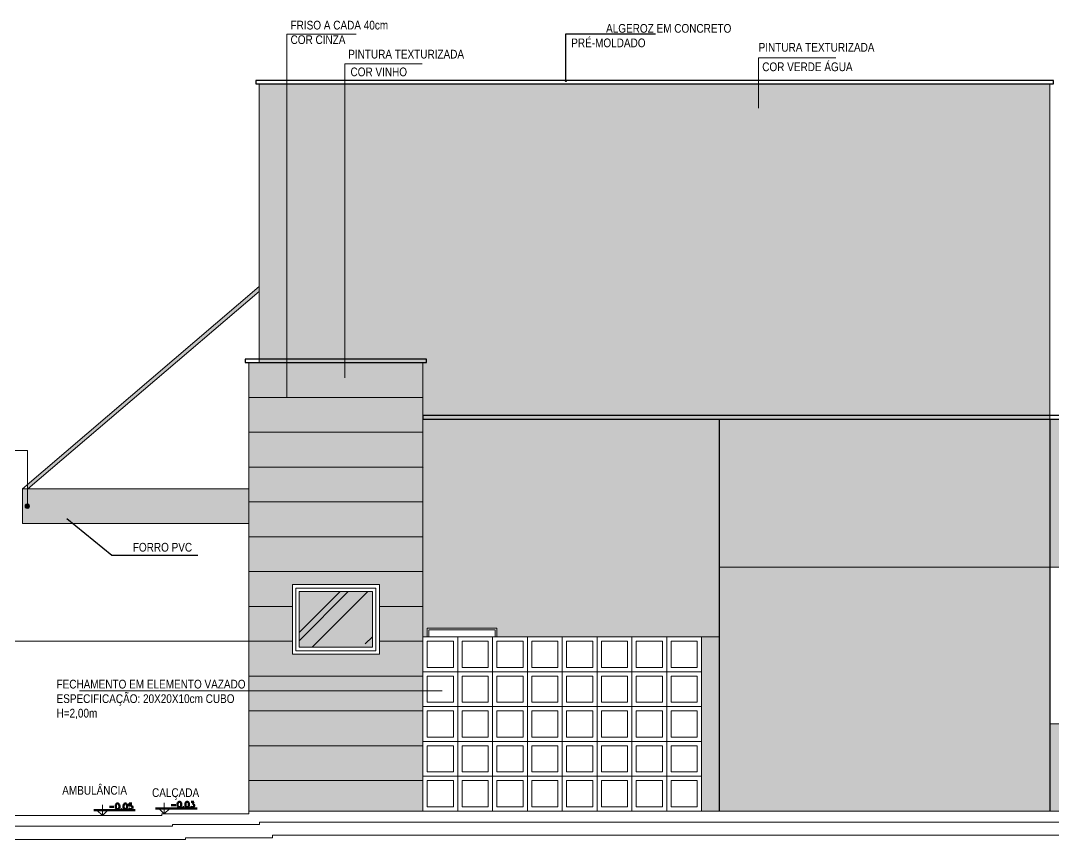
# Model space of a CAD drawing. Header units: inches. Extents: x 44775 to 44858.1, y 6760.4 to 6802.7.
# Drawn here: x 44784.01 to 44795.87, y 6782.17 to 6791.57 of the extents above; entities that cross this region are included whole.
import ezdxf

# ---------------------------------------------------------------- set-up
doc = ezdxf.new("R2010")
doc.units = ezdxf.units.IN
doc.header["$MEASUREMENT"] = 0
doc.layers.add('at_Entity', color=7, linetype='Continuous', lineweight=9)
doc.layers.add('PA', color=7, linetype='Continuous')
doc.layers.add('PENA3', color=3, linetype='Continuous')
doc.styles.add('ARIAL', font='ARIALN.TTF')

# ---------------------------------------------------------------- blocks, each defined once
blk = doc.blocks.new('HOK')
at = {"layer": 'at_Entity', "color": 0}
for p, q in [((44775.4, 6752.962), (44775.4, 6753.087)), ((44779.89, 6753.043), (44779.954, 6752.983)), ((44779.954, 6753.043), (44779.89, 6753.043)), ((44779.954, 6753.043), (44779.89, 6753.043)), ((44779.89, 6753.043), (44779.954, 6752.983)), ((44779.954, 6752.983), (44779.954, 6753.106)), ((44779.954, 6752.983), (44779.954, 6753.043)), ((44779.954, 6752.983), (44780.015, 6753.043)), ((44780.601, 6753.064), (44780.662, 6753.003)), ((44780.662, 6753.064), (44780.601, 6753.064)), ((44780.662, 6753.064), (44780.601, 6753.064)), ((44780.601, 6753.064), (44780.662, 6753.003)), ((44780.662, 6753.003), (44780.662, 6753.127)), ((44780.662, 6753.003), (44780.662, 6753.064)), ((44780.662, 6753.003), (44780.726, 6753.064)), ((44775.336, 6753.024), (44775.4, 6752.962)), ((44775.4, 6753.024), (44775.336, 6753.024)), ((44775.4, 6753.024), (44775.336, 6753.024)), ((44775.336, 6753.024), (44775.4, 6752.962)), ((44775.4, 6752.962), (44775.4, 6753.024)), ((44775.4, 6752.962), (44775.461, 6753.024))]:
    blk.add_line(p, q, dxfattribs=at)
at = {"layer": 'at_Entity', "color": 0, "lineweight": 211}
for p, q in [((44775.476, 6753.062), (44775.531, 6753.062)), ((44775.554, 6753.087), (44775.552, 6753.072)), ((44775.552, 6753.072), (44775.552, 6753.062)), ((44775.552, 6753.062), (44775.554, 6753.047)), ((44775.561, 6753.096), (44775.554, 6753.087)), ((44775.554, 6753.047), (44775.561, 6753.038)), ((44775.569, 6753.098), (44775.561, 6753.096)), ((44775.561, 6753.038), (44775.569, 6753.036)), ((44775.575, 6753.098), (44775.569, 6753.098)), ((44775.584, 6753.096), (44775.575, 6753.098)), ((44775.575, 6753.036), (44775.584, 6753.038)), ((44775.59, 6753.087), (44775.584, 6753.096)), ((44775.584, 6753.038), (44775.59, 6753.047)), ((44775.592, 6753.072), (44775.59, 6753.087)), ((44775.59, 6753.047), (44775.592, 6753.062)), ((44775.592, 6753.062), (44775.592, 6753.072)), ((44775.618, 6753.043), (44775.614, 6753.038)), ((44775.614, 6753.038), (44775.618, 6753.036)), ((44775.62, 6753.038), (44775.618, 6753.043)), ((44775.618, 6753.036), (44775.62, 6753.038)), ((44775.643, 6753.087), (44775.641, 6753.072)), ((44775.641, 6753.072), (44775.641, 6753.062)), ((44775.641, 6753.062), (44775.643, 6753.047)), ((44775.649, 6753.096), (44775.643, 6753.087)), ((44775.643, 6753.047), (44775.649, 6753.038)), ((44775.658, 6753.098), (44775.649, 6753.096)), ((44775.649, 6753.038), (44775.658, 6753.036)), ((44775.664, 6753.098), (44775.658, 6753.098)), ((44775.673, 6753.096), (44775.664, 6753.098)), ((44775.664, 6753.036), (44775.673, 6753.038)), ((44775.679, 6753.087), (44775.673, 6753.096)), ((44775.673, 6753.038), (44775.679, 6753.047)), ((44775.683, 6753.072), (44775.679, 6753.087)), ((44775.679, 6753.047), (44775.683, 6753.062)), ((44775.683, 6753.062), (44775.683, 6753.072)), ((44775.702, 6753.043), (44775.7, 6753.047)), ((44775.707, 6753.098), (44775.702, 6753.072)), ((44775.702, 6753.072), (44775.707, 6753.074)), ((44775.707, 6753.038), (44775.702, 6753.043)), ((44775.736, 6753.098), (44775.707, 6753.098)), ((44775.707, 6753.074), (44775.715, 6753.077)), ((44775.715, 6753.036), (44775.707, 6753.038)), ((44775.715, 6753.077), (44775.724, 6753.077)), ((44775.724, 6753.077), (44775.732, 6753.074)), ((44775.732, 6753.038), (44775.724, 6753.036)), ((44775.732, 6753.074), (44775.738, 6753.068)), ((44775.738, 6753.045), (44775.732, 6753.038)), ((44775.738, 6753.068), (44775.743, 6753.06)), ((44775.743, 6753.053), (44775.738, 6753.045)), ((44775.743, 6753.06), (44775.743, 6753.053)), ((44779.852, 6753.043), (44780.328, 6753.043)), ((44780.032, 6753.083), (44780.085, 6753.083)), ((44780.108, 6753.106), (44780.106, 6753.091)), ((44780.106, 6753.091), (44780.106, 6753.083)), ((44780.106, 6753.083), (44780.108, 6753.068)), ((44780.114, 6753.115), (44780.108, 6753.106)), ((44780.108, 6753.068), (44780.114, 6753.06)), ((44780.123, 6753.119), (44780.114, 6753.115)), ((44780.114, 6753.06), (44780.123, 6753.055)), ((44780.129, 6753.119), (44780.123, 6753.119)), ((44780.123, 6753.055), (44780.129, 6753.055)), ((44780.138, 6753.115), (44780.129, 6753.119)), ((44780.129, 6753.055), (44780.138, 6753.06)), ((44780.144, 6753.106), (44780.138, 6753.115)), ((44780.138, 6753.06), (44780.144, 6753.068)), ((44780.148, 6753.091), (44780.144, 6753.106)), ((44780.144, 6753.068), (44780.148, 6753.083)), ((44780.148, 6753.083), (44780.148, 6753.091)), ((44780.172, 6753.062), (44780.167, 6753.06)), ((44780.167, 6753.06), (44780.172, 6753.055)), ((44780.174, 6753.06), (44780.172, 6753.062)), ((44780.172, 6753.055), (44780.174, 6753.06)), ((44780.197, 6753.106), (44780.195, 6753.091)), ((44780.195, 6753.091), (44780.195, 6753.083)), ((44780.195, 6753.083), (44780.197, 6753.068)), ((44780.203, 6753.115), (44780.197, 6753.106)), ((44780.197, 6753.068), (44780.203, 6753.06)), ((44780.212, 6753.119), (44780.203, 6753.115)), ((44780.203, 6753.06), (44780.212, 6753.055)), ((44780.218, 6753.119), (44780.212, 6753.119)), ((44780.212, 6753.055), (44780.218, 6753.055)), ((44780.229, 6753.115), (44780.218, 6753.119)), ((44780.218, 6753.055), (44780.229, 6753.06)), ((44780.233, 6753.106), (44780.229, 6753.115)), ((44780.229, 6753.06), (44780.233, 6753.068)), ((44780.237, 6753.091), (44780.233, 6753.106)), ((44780.233, 6753.068), (44780.237, 6753.083)), ((44780.237, 6753.083), (44780.237, 6753.091)), ((44780.258, 6753.062), (44780.254, 6753.068)), ((44780.26, 6753.119), (44780.258, 6753.091)), ((44780.258, 6753.091), (44780.26, 6753.094)), ((44780.26, 6753.06), (44780.258, 6753.062)), ((44780.29, 6753.119), (44780.26, 6753.119)), ((44780.26, 6753.094), (44780.269, 6753.098)), ((44780.269, 6753.055), (44780.26, 6753.06)), ((44780.269, 6753.098), (44780.277, 6753.098)), ((44780.277, 6753.055), (44780.269, 6753.055)), ((44780.277, 6753.098), (44780.288, 6753.094)), ((44780.288, 6753.06), (44780.277, 6753.055)), ((44780.288, 6753.094), (44780.292, 6753.089)), ((44780.292, 6753.064), (44780.288, 6753.06)), ((44780.292, 6753.089), (44780.296, 6753.079)), ((44780.296, 6753.074), (44780.292, 6753.064)), ((44780.296, 6753.079), (44780.296, 6753.074)), ((44780.561, 6753.064), (44781.039, 6753.064)), ((44780.741, 6753.102), (44780.796, 6753.102)), ((44780.819, 6753.127), (44780.815, 6753.113)), ((44780.815, 6753.113), (44780.815, 6753.102)), ((44780.815, 6753.102), (44780.819, 6753.087)), ((44780.825, 6753.136), (44780.819, 6753.127)), ((44780.819, 6753.087), (44780.825, 6753.079)), ((44780.834, 6753.138), (44780.825, 6753.136)), ((44780.825, 6753.079), (44780.834, 6753.077)), ((44780.84, 6753.138), (44780.834, 6753.138)), ((44780.834, 6753.077), (44780.84, 6753.077)), ((44780.849, 6753.136), (44780.84, 6753.138)), ((44780.84, 6753.077), (44780.849, 6753.079)), ((44780.855, 6753.127), (44780.849, 6753.136)), ((44780.849, 6753.079), (44780.855, 6753.087)), ((44780.857, 6753.113), (44780.855, 6753.127)), ((44780.855, 6753.087), (44780.857, 6753.102)), ((44780.857, 6753.102), (44780.857, 6753.113)), ((44780.88, 6753.081), (44780.878, 6753.079)), ((44780.878, 6753.079), (44780.88, 6753.077)), ((44780.885, 6753.079), (44780.88, 6753.081)), ((44780.88, 6753.077), (44780.885, 6753.079)), ((44780.908, 6753.127), (44780.906, 6753.113)), ((44780.906, 6753.113), (44780.906, 6753.102)), ((44780.906, 6753.102), (44780.908, 6753.087)), ((44780.914, 6753.136), (44780.908, 6753.127)), ((44780.908, 6753.087), (44780.914, 6753.079)), ((44780.923, 6753.138), (44780.914, 6753.136)), ((44780.914, 6753.079), (44780.923, 6753.077)), ((44780.929, 6753.138), (44780.923, 6753.138)), ((44780.923, 6753.077), (44780.929, 6753.077)), ((44780.938, 6753.136), (44780.929, 6753.138)), ((44780.929, 6753.077), (44780.938, 6753.079)), ((44780.944, 6753.127), (44780.938, 6753.136)), ((44780.938, 6753.079), (44780.944, 6753.087)), ((44780.946, 6753.113), (44780.944, 6753.127)), ((44780.944, 6753.087), (44780.946, 6753.102)), ((44780.946, 6753.102), (44780.946, 6753.113)), ((44780.967, 6753.081), (44780.965, 6753.087)), ((44780.971, 6753.079), (44780.967, 6753.081)), ((44780.971, 6753.138), (44781.003, 6753.138)), ((44780.98, 6753.077), (44780.971, 6753.079)), ((44780.988, 6753.077), (44780.98, 6753.077)), ((44781.003, 6753.138), (44780.986, 6753.115)), ((44780.986, 6753.115), (44780.995, 6753.115)), ((44780.997, 6753.079), (44780.988, 6753.077)), ((44780.995, 6753.115), (44781.001, 6753.113)), ((44781.003, 6753.085), (44780.997, 6753.079)), ((44781.001, 6753.113), (44781.003, 6753.108)), ((44781.003, 6753.108), (44781.005, 6753.1)), ((44781.005, 6753.094), (44781.003, 6753.085)), ((44781.005, 6753.1), (44781.005, 6753.094)), ((44775.298, 6753.024), (44775.774, 6753.024)), ((44775.569, 6753.036), (44775.575, 6753.036)), ((44775.658, 6753.036), (44775.664, 6753.036)), ((44775.724, 6753.036), (44775.715, 6753.036))]:
    blk.add_line(p, q, dxfattribs=at)
blk = doc.blocks.new('_DOT')
at = {"color": 0, "linetype": 'ByBlock'}
blk.add_line((-0.5, 0), (-1, 0), dxfattribs=at)
at = {"color": 0, "linetype": 'ByBlock', "const_width": 0.5}
blk.add_lwpolyline([(-0.25, 0, 1), (0.25, 0, 1)], format="xyb", close=True, dxfattribs=at)

msp = doc.modelspace()

# ---------------------------------------------------------------- hatches: boundary and pattern name
h = msp.add_hatch()
h.set_pattern_fill('AR-RROOF', color=256, scale=0.84, angle=45)
h.set_pattern_definition([(45, (4.99835, 29.4628), (0.712763635, 1.900703028), [12.6, -1.68, 4.2, -0.84]), (45, (5.4913, 30.5498), (-1.383949392, 0.19601), [2.52, -0.2772, 5.04, -0.63]), (45, (4.79046, 30.2647), (2.690682724, 3.486602117), [6.72, -1.176, 3.36, -0.84])])
h.paths.add_polyline_path([(44788.0498, 6785.0152), (44787.2119, 6785.0152), (44787.2098, 6785.0131), (44787.2098, 6784.3762), (44788.0498, 6784.3762)])
at = {"layer": 'at_Entity', "true_color": 0xaca072}
h = msp.add_hatch(color=33, dxfattribs=at)
h.dxf.hatch_style = 1
h.paths.add_polyline_path([(44787.068, 6790.845), (44786.7506, 6790.845), (44786.7506, 6787.6455), (44787.068, 6787.6455)])
h = msp.add_hatch(color=33, dxfattribs=at)
h.dxf.hatch_style = 1
h.paths.add_polyline_path([(44787.7324, 6790.845), (44787.068, 6790.845), (44787.068, 6787.6455), (44787.7324, 6787.6455)])
h = msp.add_hatch(color=33, dxfattribs=at)
h.dxf.hatch_style = 1
h.paths.add_polyline_path([(44795.8285, 6790.845), (44787.7324, 6790.845), (44787.7324, 6787.6455), (44788.6296, 6787.6455), (44788.6296, 6786.9959), (44791.2303, 6786.9959), (44795.8285, 6786.9959)])
at = {"layer": 'at_Entity', "true_color": 0x4f7538}
h = msp.add_hatch(color=87, dxfattribs=at)
h.dxf.hatch_style = 1
h.paths.add_polyline_path([(44787.068, 6787.6455), (44786.63, 6787.6455), (44786.63, 6787.2455), (44787.068, 6787.2455)])
h = msp.add_hatch(color=87, dxfattribs=at)
h.dxf.hatch_style = 1
h.paths.add_polyline_path([(44788.6296, 6787.6455), (44787.068, 6787.6455), (44787.068, 6787.2455), (44788.6296, 6787.2455)])
h = msp.add_hatch(color=87, dxfattribs=at)
h.dxf.hatch_style = 1
h.paths.add_polyline_path([(44788.6296, 6787.2455), (44786.63, 6787.2455), (44786.63, 6786.8456), (44788.6296, 6786.8456)])
at = {"layer": 'at_Entity', "true_color": 0xd1cfbd}
h = msp.add_hatch(color=9, dxfattribs=at)
h.dxf.hatch_style = 1
h.paths.add_polyline_path([(44792.0302, 6786.9959), (44791.2303, 6786.9959), (44788.6296, 6786.9959), (44788.6296, 6784.4947), (44788.6804, 6784.4947), (44788.6804, 6784.5962), (44789.4803, 6784.5962), (44789.4803, 6784.4947), (44789.8294, 6784.4947), (44790.2294, 6784.4947), (44790.6293, 6784.4947), (44791.0293, 6784.4947), (44791.4292, 6784.4947), (44791.8291, 6784.4947), (44792.0302, 6784.4947)])
at = {"layer": 'at_Entity', "true_color": 0xaca072}
h = msp.add_hatch(color=33, dxfattribs=at)
h.dxf.hatch_style = 1
h.paths.add_polyline_path([(44795.8285, 6786.9959), (44792.0302, 6786.9959), (44792.0302, 6785.2945), (44795.8285, 6785.2945)])
at = {"layer": 'at_Entity', "true_color": 0xd1cfbd}
h = msp.add_hatch(color=9, dxfattribs=at)
h.dxf.hatch_style = 1
h.paths.add_polyline_path([(44797.8282, 6786.9959), (44795.8285, 6786.9959), (44795.8285, 6785.2945), (44797.8282, 6785.2945)])
at = {"layer": 'at_Entity', "true_color": 0x4f7538}
h = msp.add_hatch(color=87, dxfattribs=at)
h.dxf.hatch_style = 1
h.paths.add_polyline_path([(44788.6296, 6786.8456), (44786.63, 6786.8456), (44786.63, 6786.4457), (44788.6296, 6786.4457)])
h = msp.add_hatch(color=87, dxfattribs=at)
h.dxf.hatch_style = 1
h.paths.add_polyline_path([(44788.6296, 6786.4457), (44786.63, 6786.4457), (44786.63, 6786.0457), (44788.6296, 6786.0457)])
h = msp.add_hatch(color=87, dxfattribs=at)
h.dxf.hatch_style = 1
h.paths.add_polyline_path([(44788.6296, 6786.0457), (44786.63, 6786.0457), (44786.63, 6785.6458), (44788.6296, 6785.6458)])
h = msp.add_hatch(color=87, dxfattribs=at)
h.dxf.hatch_style = 1
h.paths.add_polyline_path([(44788.6296, 6785.6458), (44786.63, 6785.6458), (44786.63, 6785.2459), (44788.6296, 6785.2459)])
at = {"layer": 'at_Entity', "true_color": 0xd1cfbd}
h = msp.add_hatch(color=9, dxfattribs=at)
h.dxf.hatch_style = 1
h.paths.add_polyline_path([(44795.8285, 6785.2945), (44792.0302, 6785.2945), (44792.0302, 6782.495), (44795.8285, 6782.495)])
at = {"layer": 'at_Entity', "true_color": 0x4f7538}
h = msp.add_hatch(color=87, dxfattribs=at)
h.dxf.hatch_style = 1
h.paths.add_polyline_path([(44788.6296, 6785.2459), (44786.63, 6785.2459), (44786.63, 6784.8459), (44787.1315, 6784.8459), (44787.1315, 6785.0956), (44788.1302, 6785.0956), (44788.1302, 6784.8459), (44788.6296, 6784.8459)])
h = msp.add_hatch(color=87, dxfattribs=at)
h.dxf.hatch_style = 1
h.paths.add_polyline_path([(44787.1315, 6784.8459), (44786.63, 6784.8459), (44786.63, 6784.446), (44787.1315, 6784.446)])
h = msp.add_hatch(color=87, dxfattribs=at)
h.dxf.hatch_style = 1
h.paths.add_polyline_path([(44788.6296, 6784.8459), (44788.1302, 6784.8459), (44788.1302, 6784.446), (44788.6296, 6784.446), (44788.6296, 6784.4947)])
at = {"layer": 'at_Entity', "true_color": 0xd1cfbd}
h = msp.add_hatch(color=9, dxfattribs=at)
h.dxf.hatch_style = 1
h.paths.add_polyline_path([(44792.0302, 6784.4947), (44791.8291, 6784.4947), (44791.8291, 6782.495), (44792.0302, 6782.495)])
at = {"layer": 'at_Entity', "true_color": 0x4f7538}
h = msp.add_hatch(color=87, dxfattribs=at)
h.dxf.hatch_style = 1
h.paths.add_polyline_path([(44788.6296, 6784.446), (44788.1302, 6784.446), (44788.1302, 6784.2957), (44787.1315, 6784.2957), (44787.1315, 6784.446), (44786.63, 6784.446), (44786.63, 6784.0461), (44788.6296, 6784.0461), (44788.6296, 6784.0947)])
h = msp.add_hatch(color=87, dxfattribs=at)
h.dxf.hatch_style = 1
h.paths.add_polyline_path([(44788.6296, 6784.0461), (44786.63, 6784.0461), (44786.63, 6783.8764), (44788.6296, 6783.8764)])
h = msp.add_hatch(color=87, dxfattribs=at)
h.dxf.hatch_style = 1
h.paths.add_polyline_path([(44788.6296, 6783.8764), (44786.63, 6783.8764), (44786.63, 6783.6461), (44788.6296, 6783.6461), (44788.6296, 6783.6948)])
h = msp.add_hatch(color=87, dxfattribs=at)
h.dxf.hatch_style = 1
h.paths.add_polyline_path([(44788.6296, 6783.6461), (44786.63, 6783.6461), (44786.63, 6783.2462), (44788.6296, 6783.2462)])
at = {"layer": 'at_Entity', "true_color": 0xd1cfbd}
h = msp.add_hatch(color=9, dxfattribs=at)
h.dxf.hatch_style = 1
h.paths.add_polyline_path([(44797.8282, 6783.4959), (44795.8285, 6783.4959), (44795.8285, 6782.495), (44797.8282, 6782.495)])
at = {"layer": 'at_Entity', "true_color": 0x4f7538}
h = msp.add_hatch(color=87, dxfattribs=at)
h.dxf.hatch_style = 1
h.paths.add_polyline_path([(44788.6296, 6783.2462), (44786.63, 6783.2462), (44786.63, 6782.8462), (44788.6296, 6782.8462), (44788.6296, 6782.8949)])
h = msp.add_hatch(color=87, dxfattribs=at)
h.dxf.hatch_style = 1
h.paths.add_polyline_path([(44788.6296, 6782.8462), (44786.63, 6782.8462), (44786.63, 6782.495), (44788.6296, 6782.495)])
at = {"layer": 'PA'}
h = msp.add_hatch(color=253, dxfattribs=at)
h.dxf.hatch_style = 1
h.paths.add_polyline_path([(44786.7506, 6788.4623), (44786.7506, 6788.5173), (44784.0886, 6786.2448), (44784.0886, 6786.196), (44784.0949, 6786.196)])
h = msp.add_hatch(color=252, dxfattribs=at)
h.dxf.hatch_style = 1
h.paths.add_polyline_path([(44786.63, 6786.196), (44784.0314, 6786.196), (44784.0314, 6785.796), (44786.63, 6785.796)])
h.paths.add_polyline_path([(44784.1097, 6785.9844), (44784.1013, 6785.9738), (44784.0886, 6785.9717), (44784.0759, 6785.9738), (44784.0653, 6785.9844), (44784.062, 6786.0043), (44784.0759, 6786.0182), (44784.0886, 6786.0203), (44784.1013, 6786.0182), (44784.1129, 6786.0036)], flags=16)
h.paths.add_polyline_path([(44784.1118, 6785.9971), (44784.0886, 6785.9971), (44784.0632, 6785.9971), (44784.0653, 6786.0076), (44784.0886, 6785.9971), (44784.1097, 6786.0076)], flags=0)
at = {"layer": 'PA', "true_color": 0xb8c9d1}
h = msp.add_hatch(color=9, dxfattribs=at)
h.dxf.hatch_style = 1
h.paths.add_polyline_path([(44788.0498, 6785.0152), (44787.2119, 6785.0152), (44787.2098, 6785.0131), (44787.2098, 6784.3762), (44788.0498, 6784.3762)])

# ---------------------------------------------------------------- linework, layer by layer
for p, q in [((44784.5404, 6785.8543), (44785.0584, 6785.4333)), ((44785.0584, 6785.4333), (44785.6311, 6785.4333)), ((44785.6311, 6785.4333), (44786.0469, 6785.4333))]:
    msp.add_line(p, q)
at = {"color": 3}
for points in [[(44786.7106, 6790.845), (44795.8685, 6790.845), (44795.8685, 6790.885), (44786.7106, 6790.885)], [(44786.59, 6787.6455), (44788.6696, 6787.6455), (44788.6696, 6787.6855), (44786.59, 6787.6855)], [(44788.6296, 6786.9959), (44812.0672, 6786.9959), (44812.0672, 6787.0359), (44788.6296, 6787.0359)]]:
    msp.add_lwpolyline(points, close=True, dxfattribs=at)
at = {"layer": 'at_Entity', "color": 0}
for p, q in [((44787.068, 6787.2455), (44787.068, 6791.4163)), ((44792.4851, 6790.5678), (44792.4851, 6791.1433)), ((44787.7324, 6787.4698), (44787.7324, 6791.0735)), ((44786.7506, 6790.845), (44786.7506, 6787.6455)), ((44786.7506, 6790.845), (44795.8285, 6790.845)), ((44795.8285, 6790.845), (44795.8285, 6786.9959)), ((44784.0314, 6786.196), (44786.7506, 6788.5173)), ((44784.0949, 6786.196), (44786.7506, 6788.4623)), ((44788.6296, 6787.6455), (44786.63, 6787.6455)), ((44786.63, 6787.6455), (44786.63, 6782.495)), ((44788.6296, 6787.6455), (44788.6296, 6782.495)), ((44791.2303, 6786.9959), (44788.6296, 6786.9959)), ((44795.8285, 6786.9959), (44791.2303, 6786.9959)), ((44797.8282, 6786.9959), (44795.8285, 6786.9959)), ((44784.0886, 6786.0457), (44784.0886, 6786.634)), ((44788.6296, 6786.4309), (44788.6339, 6786.4351)), ((44786.63, 6786.196), (44784.0314, 6786.196)), ((44784.0314, 6786.196), (44784.0314, 6785.796)), ((44784.0653, 6786.0076), (44784.0632, 6785.9971)), ((44784.0653, 6786.0076), (44784.0759, 6786.0182)), ((44784.0886, 6785.9971), (44784.0653, 6786.0076)), ((44784.0886, 6785.9971), (44784.0653, 6786.0076)), ((44784.0886, 6786.0203), (44784.0759, 6786.0182)), ((44784.0759, 6786.0182), (44784.0886, 6785.9971)), ((44784.0759, 6786.0182), (44784.0886, 6785.9971)), ((44784.0886, 6786.0203), (44784.0886, 6786.0457)), ((44784.1013, 6786.0182), (44784.0886, 6786.0203)), ((44784.0886, 6786.0203), (44784.0886, 6785.9971)), ((44784.0886, 6786.0203), (44784.0886, 6785.9971)), ((44784.0886, 6785.9971), (44784.0886, 6786.0203)), ((44784.0886, 6785.9971), (44784.1013, 6786.0182)), ((44784.0886, 6785.9971), (44784.1013, 6786.0182)), ((44784.1097, 6786.0076), (44784.0886, 6785.9971)), ((44784.1097, 6786.0076), (44784.0886, 6785.9971)), ((44784.1013, 6786.0182), (44784.1097, 6786.0076)), ((44784.1118, 6785.9971), (44784.1097, 6786.0076)), ((44784.0632, 6785.9971), (44784.0886, 6785.9971)), ((44784.0632, 6785.9971), (44784.0886, 6785.9971)), ((44784.0632, 6785.9971), (44784.0653, 6785.9844)), ((44784.0886, 6785.9971), (44784.0632, 6785.9971)), ((44784.0653, 6785.9844), (44784.0886, 6785.9971)), ((44784.0653, 6785.9844), (44784.0886, 6785.9971)), ((44784.0759, 6785.9738), (44784.0653, 6785.9844)), ((44784.0886, 6785.9971), (44784.0759, 6785.9738)), ((44784.0886, 6785.9971), (44784.0759, 6785.9738)), ((44784.0759, 6785.9738), (44784.0886, 6785.9717)), ((44784.1013, 6785.9738), (44784.0886, 6785.9971)), ((44784.0886, 6785.9971), (44784.0886, 6785.9717)), ((44784.1013, 6785.9738), (44784.0886, 6785.9971)), ((44784.0886, 6785.9971), (44784.1097, 6785.9844)), ((44784.0886, 6785.9971), (44784.1097, 6785.9844)), ((44784.1118, 6785.9971), (44784.0886, 6785.9971)), ((44784.1118, 6785.9971), (44784.0886, 6785.9971)), ((44784.0886, 6785.9971), (44784.1118, 6785.9971)), ((44784.0886, 6785.9717), (44784.0886, 6785.9971)), ((44784.0886, 6785.9717), (44784.0886, 6785.9971)), ((44784.0886, 6785.9717), (44784.1013, 6785.9738)), ((44784.1097, 6785.9844), (44784.1013, 6785.9738)), ((44784.1097, 6785.9844), (44784.1118, 6785.9971)), ((44784.0314, 6785.796), (44786.63, 6785.796)), ((44792.0302, 6785.2945), (44795.8285, 6785.2945)), ((44797.8282, 6785.2945), (44795.8285, 6785.2945)), ((44795.8285, 6785.2945), (44795.8285, 6783.4959)), ((44787.1315, 6785.0956), (44788.1302, 6785.0956)), ((44787.1315, 6784.2957), (44787.1315, 6785.0956)), ((44788.09, 6785.0554), (44787.1717, 6785.0554)), ((44787.1717, 6785.0554), (44787.1717, 6784.336)), ((44788.09, 6784.336), (44788.09, 6785.0554)), ((44788.1302, 6785.0956), (44788.1302, 6784.2957)), ((44788.0498, 6785.0152), (44787.2098, 6785.0152)), ((44787.2098, 6785.0152), (44787.2098, 6784.3762)), ((44787.2098, 6785.0131), (44787.2119, 6785.0152)), ((44788.0498, 6784.3762), (44788.0498, 6785.0152)), ((44788.6804, 6784.5962), (44788.6804, 6784.4947)), ((44789.4803, 6784.5962), (44788.6804, 6784.5962)), ((44789.4803, 6784.5962), (44789.4803, 6784.4947)), ((44788.6296, 6784.4947), (44789.0296, 6784.4947)), ((44788.6995, 6784.5751), (44788.6995, 6784.4947)), ((44789.4591, 6784.5751), (44788.6995, 6784.5751)), ((44788.6995, 6784.4947), (44789.4591, 6784.4947)), ((44789.0296, 6784.4947), (44789.0296, 6784.0947)), ((44789.0296, 6784.4947), (44789.4295, 6784.4947)), ((44789.0296, 6784.0947), (44789.0296, 6784.4947)), ((44789.4295, 6784.4947), (44789.4295, 6784.0947)), ((44789.4295, 6784.4947), (44789.8294, 6784.4947)), ((44789.4295, 6784.0947), (44789.4295, 6784.4947)), ((44789.4591, 6784.5751), (44789.4591, 6784.4947)), ((44789.8294, 6784.4947), (44789.8294, 6784.0947)), ((44789.8294, 6784.4947), (44790.2294, 6784.4947)), ((44789.8294, 6784.0947), (44789.8294, 6784.4947)), ((44790.2294, 6784.4947), (44790.2294, 6784.0947)), ((44790.2294, 6784.4947), (44790.6293, 6784.4947)), ((44790.2294, 6784.0947), (44790.2294, 6784.4947)), ((44790.6293, 6784.4947), (44790.6293, 6784.0947)), ((44790.6293, 6784.4947), (44791.0293, 6784.4947)), ((44790.6293, 6784.0947), (44790.6293, 6784.4947)), ((44791.0293, 6784.4947), (44791.0293, 6784.0947)), ((44791.0293, 6784.4947), (44791.4292, 6784.4947)), ((44791.0293, 6784.0947), (44791.0293, 6784.4947)), ((44791.4292, 6784.4947), (44791.4292, 6784.0947)), ((44791.4292, 6784.4947), (44791.8291, 6784.4947)), ((44791.4292, 6784.0947), (44791.4292, 6784.4947)), ((44780.7833, 6784.446), (44786.63, 6784.446)), ((44787.2098, 6784.3762), (44788.0498, 6784.3762)), ((44788.6804, 6784.446), (44788.9809, 6784.446)), ((44788.9809, 6784.446), (44788.9809, 6784.1455)), ((44789.0804, 6784.446), (44789.3808, 6784.446)), ((44789.0804, 6784.1455), (44789.0804, 6784.446)), ((44789.3808, 6784.446), (44789.3808, 6784.1455)), ((44789.4803, 6784.446), (44789.7808, 6784.446)), ((44789.4803, 6784.1455), (44789.4803, 6784.446)), ((44789.7808, 6784.446), (44789.7808, 6784.1455)), ((44789.8802, 6784.446), (44790.1807, 6784.446)), ((44789.8802, 6784.1455), (44789.8802, 6784.446)), ((44790.1807, 6784.446), (44790.1807, 6784.1455)), ((44790.2802, 6784.446), (44790.5807, 6784.446)), ((44790.2802, 6784.1455), (44790.2802, 6784.446)), ((44790.5807, 6784.446), (44790.5807, 6784.1455)), ((44790.6801, 6784.446), (44790.9806, 6784.446)), ((44790.6801, 6784.1455), (44790.6801, 6784.446)), ((44790.9806, 6784.446), (44790.9806, 6784.1455)), ((44791.08, 6784.446), (44791.3805, 6784.446)), ((44791.08, 6784.1455), (44791.08, 6784.446)), ((44791.3805, 6784.446), (44791.3805, 6784.1455)), ((44791.48, 6784.446), (44791.7805, 6784.446)), ((44791.48, 6784.1455), (44791.48, 6784.446)), ((44788.1302, 6784.2957), (44787.1315, 6784.2957)), ((44787.1717, 6784.336), (44788.09, 6784.336)), ((44789.0296, 6784.0947), (44788.6296, 6784.0947)), ((44788.6296, 6784.0947), (44789.0296, 6784.0947)), ((44788.6804, 6784.0461), (44788.9809, 6784.0461)), ((44788.6804, 6783.7456), (44788.6804, 6784.0461)), ((44788.9809, 6784.0461), (44788.9809, 6783.7456)), ((44789.0296, 6784.0947), (44789.0296, 6783.6948)), ((44789.4295, 6784.0947), (44789.0296, 6784.0947)), ((44789.0296, 6784.0947), (44789.4295, 6784.0947)), ((44789.0296, 6783.6948), (44789.0296, 6784.0947)), ((44789.0804, 6784.0461), (44789.3808, 6784.0461)), ((44789.0804, 6783.7456), (44789.0804, 6784.0461)), ((44789.3808, 6784.0461), (44789.3808, 6783.7456)), ((44789.4295, 6784.0947), (44789.4295, 6783.6948)), ((44789.8294, 6784.0947), (44789.4295, 6784.0947)), ((44789.4295, 6784.0947), (44789.8294, 6784.0947)), ((44789.4295, 6783.6948), (44789.4295, 6784.0947)), ((44789.4803, 6784.0461), (44789.7808, 6784.0461)), ((44789.4803, 6783.7456), (44789.4803, 6784.0461)), ((44789.7808, 6784.0461), (44789.7808, 6783.7456)), ((44789.8294, 6784.0947), (44789.8294, 6783.6948)), ((44790.2294, 6784.0947), (44789.8294, 6784.0947)), ((44789.8294, 6784.0947), (44790.2294, 6784.0947)), ((44789.8294, 6783.6948), (44789.8294, 6784.0947)), ((44789.8802, 6784.0461), (44790.1807, 6784.0461)), ((44789.8802, 6783.7456), (44789.8802, 6784.0461)), ((44790.1807, 6784.0461), (44790.1807, 6783.7456)), ((44790.2294, 6784.0947), (44790.2294, 6783.6948)), ((44790.6293, 6784.0947), (44790.2294, 6784.0947)), ((44790.2294, 6784.0947), (44790.6293, 6784.0947)), ((44790.2294, 6783.6948), (44790.2294, 6784.0947)), ((44790.2802, 6784.0461), (44790.5807, 6784.0461)), ((44790.2802, 6783.7456), (44790.2802, 6784.0461)), ((44790.5807, 6784.0461), (44790.5807, 6783.7456)), ((44790.6293, 6784.0947), (44790.6293, 6783.6948)), ((44791.0293, 6784.0947), (44790.6293, 6784.0947)), ((44790.6293, 6784.0947), (44791.0293, 6784.0947)), ((44790.6293, 6783.6948), (44790.6293, 6784.0947)), ((44790.6801, 6784.0461), (44790.9806, 6784.0461)), ((44790.6801, 6783.7456), (44790.6801, 6784.0461)), ((44790.9806, 6784.0461), (44790.9806, 6783.7456)), ((44791.0293, 6784.0947), (44791.0293, 6783.6948)), ((44791.4292, 6784.0947), (44791.0293, 6784.0947)), ((44791.0293, 6784.0947), (44791.4292, 6784.0947)), ((44791.0293, 6783.6948), (44791.0293, 6784.0947)), ((44791.08, 6784.0461), (44791.3805, 6784.0461)), ((44791.08, 6783.7456), (44791.08, 6784.0461)), ((44791.3805, 6784.0461), (44791.3805, 6783.7456)), ((44791.4292, 6784.0947), (44791.4292, 6783.6948)), ((44791.8291, 6784.0947), (44791.4292, 6784.0947)), ((44791.4292, 6784.0947), (44791.8291, 6784.0947)), ((44791.4292, 6783.6948), (44791.4292, 6784.0947)), ((44791.48, 6784.0461), (44791.7805, 6784.0461)), ((44791.48, 6783.7456), (44791.48, 6784.0461)), ((44791.7805, 6784.0461), (44791.7805, 6783.7456)), ((44784.6863, 6783.8764), (44788.853, 6783.8764)), ((44789.0296, 6783.6948), (44788.6296, 6783.6948)), ((44788.6296, 6783.6948), (44789.0296, 6783.6948)), ((44788.9809, 6783.7456), (44788.6804, 6783.7456)), ((44788.6804, 6783.6461), (44788.9809, 6783.6461)), ((44788.6804, 6783.3456), (44788.6804, 6783.6461)), ((44788.9809, 6783.6461), (44788.9809, 6783.3456)), ((44789.0296, 6783.6948), (44789.0296, 6783.2948)), ((44789.4295, 6783.6948), (44789.0296, 6783.6948)), ((44789.0296, 6783.6948), (44789.4295, 6783.6948)), ((44789.0296, 6783.2948), (44789.0296, 6783.6948)), ((44789.3808, 6783.7456), (44789.0804, 6783.7456)), ((44789.0804, 6783.6461), (44789.3808, 6783.6461)), ((44789.0804, 6783.3456), (44789.0804, 6783.6461)), ((44789.3808, 6783.6461), (44789.3808, 6783.3456)), ((44789.4295, 6783.6948), (44789.4295, 6783.2948)), ((44789.8294, 6783.6948), (44789.4295, 6783.6948)), ((44789.4295, 6783.6948), (44789.8294, 6783.6948)), ((44789.4295, 6783.2948), (44789.4295, 6783.6948)), ((44789.7808, 6783.7456), (44789.4803, 6783.7456)), ((44789.4803, 6783.6461), (44789.7808, 6783.6461)), ((44789.4803, 6783.3456), (44789.4803, 6783.6461)), ((44789.7808, 6783.6461), (44789.7808, 6783.3456)), ((44789.8294, 6783.6948), (44789.8294, 6783.2948)), ((44790.2294, 6783.6948), (44789.8294, 6783.6948)), ((44789.8294, 6783.6948), (44790.2294, 6783.6948)), ((44789.8294, 6783.2948), (44789.8294, 6783.6948)), ((44790.1807, 6783.7456), (44789.8802, 6783.7456)), ((44789.8802, 6783.6461), (44790.1807, 6783.6461)), ((44789.8802, 6783.3456), (44789.8802, 6783.6461)), ((44790.1807, 6783.6461), (44790.1807, 6783.3456)), ((44790.2294, 6783.6948), (44790.2294, 6783.2948)), ((44790.6293, 6783.6948), (44790.2294, 6783.6948)), ((44790.2294, 6783.6948), (44790.6293, 6783.6948)), ((44790.2294, 6783.2948), (44790.2294, 6783.6948)), ((44790.5807, 6783.7456), (44790.2802, 6783.7456)), ((44790.2802, 6783.6461), (44790.5807, 6783.6461)), ((44790.2802, 6783.3456), (44790.2802, 6783.6461)), ((44790.5807, 6783.6461), (44790.5807, 6783.3456)), ((44790.6293, 6783.6948), (44790.6293, 6783.2948)), ((44791.0293, 6783.6948), (44790.6293, 6783.6948)), ((44790.6293, 6783.6948), (44791.0293, 6783.6948)), ((44790.6293, 6783.2948), (44790.6293, 6783.6948)), ((44790.9806, 6783.7456), (44790.6801, 6783.7456)), ((44790.6801, 6783.6461), (44790.9806, 6783.6461)), ((44790.6801, 6783.3456), (44790.6801, 6783.6461)), ((44790.9806, 6783.6461), (44790.9806, 6783.3456)), ((44791.0293, 6783.6948), (44791.0293, 6783.2948)), ((44791.4292, 6783.6948), (44791.0293, 6783.6948)), ((44791.0293, 6783.6948), (44791.4292, 6783.6948)), ((44791.0293, 6783.2948), (44791.0293, 6783.6948)), ((44791.3805, 6783.7456), (44791.08, 6783.7456)), ((44791.08, 6783.6461), (44791.3805, 6783.6461)), ((44791.08, 6783.3456), (44791.08, 6783.6461)), ((44791.3805, 6783.6461), (44791.3805, 6783.3456)), ((44791.4292, 6783.6948), (44791.4292, 6783.2948)), ((44791.8291, 6783.6948), (44791.4292, 6783.6948)), ((44791.4292, 6783.6948), (44791.8291, 6783.6948)), ((44791.4292, 6783.2948), (44791.4292, 6783.6948)), ((44791.7805, 6783.7456), (44791.48, 6783.7456)), ((44791.48, 6783.6461), (44791.7805, 6783.6461)), ((44791.48, 6783.3456), (44791.48, 6783.6461)), ((44791.7805, 6783.6461), (44791.7805, 6783.3456)), ((44795.8285, 6783.4959), (44797.8282, 6783.4959)), ((44789.0296, 6783.2948), (44788.6296, 6783.2948)), ((44788.6296, 6783.2948), (44789.0296, 6783.2948)), ((44788.9809, 6783.3456), (44788.6804, 6783.3456)), ((44789.0296, 6783.2948), (44789.0296, 6782.8949)), ((44789.4295, 6783.2948), (44789.0296, 6783.2948)), ((44789.0296, 6783.2948), (44789.4295, 6783.2948)), ((44789.0296, 6782.8949), (44789.0296, 6783.2948)), ((44789.3808, 6783.3456), (44789.0804, 6783.3456)), ((44789.4295, 6783.2948), (44789.4295, 6782.8949)), ((44789.8294, 6783.2948), (44789.4295, 6783.2948)), ((44789.4295, 6783.2948), (44789.8294, 6783.2948)), ((44789.4295, 6782.8949), (44789.4295, 6783.2948)), ((44789.7808, 6783.3456), (44789.4803, 6783.3456)), ((44789.8294, 6783.2948), (44789.8294, 6782.8949)), ((44790.2294, 6783.2948), (44789.8294, 6783.2948)), ((44789.8294, 6783.2948), (44790.2294, 6783.2948)), ((44789.8294, 6782.8949), (44789.8294, 6783.2948)), ((44790.1807, 6783.3456), (44789.8802, 6783.3456)), ((44790.2294, 6783.2948), (44790.2294, 6782.8949)), ((44790.6293, 6783.2948), (44790.2294, 6783.2948)), ((44790.2294, 6783.2948), (44790.6293, 6783.2948)), ((44790.2294, 6782.8949), (44790.2294, 6783.2948)), ((44790.5807, 6783.3456), (44790.2802, 6783.3456)), ((44790.6293, 6783.2948), (44790.6293, 6782.8949)), ((44791.0293, 6783.2948), (44790.6293, 6783.2948)), ((44790.6293, 6783.2948), (44791.0293, 6783.2948)), ((44790.6293, 6782.8949), (44790.6293, 6783.2948)), ((44790.9806, 6783.3456), (44790.6801, 6783.3456)), ((44791.0293, 6783.2948), (44791.0293, 6782.8949)), ((44791.4292, 6783.2948), (44791.0293, 6783.2948)), ((44791.0293, 6783.2948), (44791.4292, 6783.2948)), ((44791.0293, 6782.8949), (44791.0293, 6783.2948)), ((44791.3805, 6783.3456), (44791.08, 6783.3456)), ((44791.4292, 6783.2948), (44791.4292, 6782.8949)), ((44791.8291, 6783.2948), (44791.4292, 6783.2948)), ((44791.4292, 6783.2948), (44791.8291, 6783.2948)), ((44791.4292, 6782.8949), (44791.4292, 6783.2948)), ((44791.7805, 6783.3456), (44791.48, 6783.3456)), ((44788.6804, 6783.2462), (44788.9809, 6783.2462)), ((44788.6804, 6782.9457), (44788.6804, 6783.2462)), ((44788.9809, 6783.2462), (44788.9809, 6782.9457)), ((44789.0804, 6783.2462), (44789.3808, 6783.2462)), ((44789.0804, 6782.9457), (44789.0804, 6783.2462)), ((44789.3808, 6783.2462), (44789.3808, 6782.9457)), ((44789.4803, 6783.2462), (44789.7808, 6783.2462)), ((44789.4803, 6782.9457), (44789.4803, 6783.2462)), ((44789.7808, 6783.2462), (44789.7808, 6782.9457)), ((44789.8802, 6783.2462), (44790.1807, 6783.2462)), ((44789.8802, 6782.9457), (44789.8802, 6783.2462)), ((44790.1807, 6783.2462), (44790.1807, 6782.9457)), ((44790.2802, 6783.2462), (44790.5807, 6783.2462)), ((44790.2802, 6782.9457), (44790.2802, 6783.2462)), ((44790.5807, 6783.2462), (44790.5807, 6782.9457)), ((44790.6801, 6783.2462), (44790.9806, 6783.2462)), ((44790.6801, 6782.9457), (44790.6801, 6783.2462)), ((44790.9806, 6783.2462), (44790.9806, 6782.9457)), ((44791.08, 6783.2462), (44791.3805, 6783.2462)), ((44791.08, 6782.9457), (44791.08, 6783.2462)), ((44791.3805, 6783.2462), (44791.3805, 6782.9457)), ((44791.48, 6783.2462), (44791.7805, 6783.2462)), ((44791.48, 6782.9457), (44791.48, 6783.2462)), ((44791.7805, 6783.2462), (44791.7805, 6782.9457)), ((44788.9809, 6782.9457), (44788.6804, 6782.9457)), ((44789.3808, 6782.9457), (44789.0804, 6782.9457)), ((44789.7808, 6782.9457), (44789.4803, 6782.9457)), ((44790.1807, 6782.9457), (44789.8802, 6782.9457)), ((44790.5807, 6782.9457), (44790.2802, 6782.9457)), ((44790.9806, 6782.9457), (44790.6801, 6782.9457)), ((44791.3805, 6782.9457), (44791.08, 6782.9457)), ((44791.7805, 6782.9457), (44791.48, 6782.9457)), ((44789.0296, 6782.8949), (44788.6296, 6782.8949)), ((44788.6296, 6782.8949), (44789.0296, 6782.8949)), ((44788.6804, 6782.8462), (44788.9809, 6782.8462)), ((44788.6804, 6782.5458), (44788.6804, 6782.8462)), ((44788.9809, 6782.8462), (44788.9809, 6782.5458)), ((44789.0296, 6782.8949), (44789.0296, 6782.495)), ((44789.4295, 6782.8949), (44789.0296, 6782.8949)), ((44789.0296, 6782.8949), (44789.4295, 6782.8949)), ((44789.0296, 6782.495), (44789.0296, 6782.8949)), ((44789.0804, 6782.8462), (44789.3808, 6782.8462)), ((44789.0804, 6782.5458), (44789.0804, 6782.8462)), ((44789.3808, 6782.8462), (44789.3808, 6782.5458)), ((44789.4295, 6782.8949), (44789.4295, 6782.495)), ((44789.8294, 6782.8949), (44789.4295, 6782.8949)), ((44789.4295, 6782.8949), (44789.8294, 6782.8949)), ((44789.4295, 6782.495), (44789.4295, 6782.8949)), ((44789.4803, 6782.8462), (44789.7808, 6782.8462)), ((44789.4803, 6782.5458), (44789.4803, 6782.8462)), ((44789.7808, 6782.8462), (44789.7808, 6782.5458)), ((44789.8294, 6782.8949), (44789.8294, 6782.495)), ((44790.2294, 6782.8949), (44789.8294, 6782.8949)), ((44789.8294, 6782.8949), (44790.2294, 6782.8949)), ((44789.8294, 6782.495), (44789.8294, 6782.8949)), ((44789.8802, 6782.8462), (44790.1807, 6782.8462)), ((44789.8802, 6782.5458), (44789.8802, 6782.8462)), ((44790.1807, 6782.8462), (44790.1807, 6782.5458)), ((44790.2294, 6782.8949), (44790.2294, 6782.495)), ((44790.6293, 6782.8949), (44790.2294, 6782.8949)), ((44790.2294, 6782.8949), (44790.6293, 6782.8949)), ((44790.2294, 6782.495), (44790.2294, 6782.8949)), ((44790.2802, 6782.8462), (44790.5807, 6782.8462)), ((44790.2802, 6782.5458), (44790.2802, 6782.8462)), ((44790.5807, 6782.8462), (44790.5807, 6782.5458)), ((44790.6293, 6782.8949), (44790.6293, 6782.495)), ((44791.0293, 6782.8949), (44790.6293, 6782.8949)), ((44790.6293, 6782.8949), (44791.0293, 6782.8949)), ((44790.6293, 6782.495), (44790.6293, 6782.8949)), ((44790.6801, 6782.8462), (44790.9806, 6782.8462)), ((44790.6801, 6782.5458), (44790.6801, 6782.8462)), ((44790.9806, 6782.8462), (44790.9806, 6782.5458)), ((44791.0293, 6782.8949), (44791.0293, 6782.495)), ((44791.4292, 6782.8949), (44791.0293, 6782.8949)), ((44791.0293, 6782.8949), (44791.4292, 6782.8949)), ((44791.0293, 6782.495), (44791.0293, 6782.8949)), ((44791.08, 6782.8462), (44791.3805, 6782.8462)), ((44791.08, 6782.5458), (44791.08, 6782.8462)), ((44791.3805, 6782.8462), (44791.3805, 6782.5458)), ((44791.4292, 6782.8949), (44791.4292, 6782.495)), ((44791.8291, 6782.8949), (44791.4292, 6782.8949)), ((44791.4292, 6782.8949), (44791.8291, 6782.8949)), ((44791.4292, 6782.495), (44791.4292, 6782.8949)), ((44791.48, 6782.8462), (44791.7805, 6782.8462)), ((44791.48, 6782.5458), (44791.48, 6782.8462)), ((44791.7805, 6782.8462), (44791.7805, 6782.5458)), ((44785.6312, 6782.4463), (44780.7833, 6782.4463)), ((44786.63, 6782.4654), (44785.6312, 6782.4654)), ((44785.6312, 6782.4654), (44785.6312, 6782.4463)), ((44812.0272, 6782.495), (44786.63, 6782.495)), ((44786.63, 6782.495), (44786.63, 6782.4654)), ((44789.0296, 6782.495), (44788.6296, 6782.495)), ((44788.9809, 6782.5458), (44788.6804, 6782.5458)), ((44789.4295, 6782.495), (44789.0296, 6782.495)), ((44789.3808, 6782.5458), (44789.0804, 6782.5458)), ((44789.8294, 6782.495), (44789.4295, 6782.495)), ((44789.7808, 6782.5458), (44789.4803, 6782.5458)), ((44790.2294, 6782.495), (44789.8294, 6782.495)), ((44790.1807, 6782.5458), (44789.8802, 6782.5458)), ((44790.6293, 6782.495), (44790.2294, 6782.495)), ((44790.5807, 6782.5458), (44790.2802, 6782.5458)), ((44791.0293, 6782.495), (44790.6293, 6782.495)), ((44790.9806, 6782.5458), (44790.6801, 6782.5458)), ((44791.4292, 6782.495), (44791.0293, 6782.495)), ((44791.3805, 6782.5458), (44791.08, 6782.5458)), ((44791.8291, 6782.495), (44791.4292, 6782.495)), ((44791.7805, 6782.5458), (44791.48, 6782.5458)), ((44785.756, 6782.3405), (44786.7548, 6782.3405)), ((44785.756, 6782.3215), (44785.756, 6782.3405)), ((44786.7548, 6782.3701), (44811.9024, 6782.3701)), ((44786.7548, 6782.3405), (44786.7548, 6782.3701)), ((44780.7833, 6782.3215), (44785.756, 6782.3215)), ((44786.905, 6782.2199), (44811.7522, 6782.2199)), ((44786.905, 6782.1903), (44786.905, 6782.2199)), ((44780.7833, 6782.1712), (44785.9063, 6782.1712)), ((44785.9063, 6782.1903), (44786.905, 6782.1903)), ((44785.9063, 6782.1712), (44785.9063, 6782.1903))]:
    msp.add_line(p, q, dxfattribs=at)
at = {"layer": 'at_Entity'}
for p, q in [((44787.068, 6791.4163), (44787.8629, 6791.4163)), ((44792.4851, 6791.1433), (44793.3699, 6791.1433)), ((44787.7324, 6791.0735), (44788.6223, 6791.0735)), ((44784.0886, 6786.634), (44782.5579, 6786.634))]:
    msp.add_line(p, q, dxfattribs=at)
at = {"layer": 'at_Entity', "color": 134, "true_color": 0x21a196}
for p, q in [((44786.7506, 6790.845), (44786.7506, 6787.6455)), ((44786.7506, 6790.845), (44795.8285, 6790.845)), ((44795.8285, 6790.845), (44795.8285, 6787.6455)), ((44795.8285, 6790.845), (44795.8285, 6787.6455)), ((44788.6296, 6787.6455), (44788.6296, 6786.9959)), ((44795.8285, 6787.6455), (44795.8285, 6786.9959)), ((44795.8285, 6787.6455), (44795.8285, 6786.9959)), ((44788.6296, 6786.9959), (44795.8285, 6786.9959)), ((44791.2303, 6786.9959), (44792.0302, 6786.9959)), ((44792.0302, 6786.9959), (44792.0302, 6785.2945)), ((44792.0302, 6786.9959), (44795.8285, 6786.9959)), ((44792.0302, 6786.9959), (44792.0302, 6785.2945)), ((44792.0302, 6786.9959), (44792.0302, 6785.2945)), ((44795.8285, 6786.9959), (44795.8285, 6785.2945)), ((44795.8285, 6786.9959), (44795.8285, 6785.2945)), ((44792.0302, 6785.2945), (44795.8285, 6785.2945))]:
    msp.add_line(p, q, dxfattribs=at)
at = {"layer": 'at_Entity', "color": 216, "true_color": 0x720072}
for p, q in [((44786.63, 6787.6455), (44786.63, 6785.0956)), ((44786.63, 6787.6455), (44788.6296, 6787.6455)), ((44788.6296, 6787.6455), (44788.6296, 6785.0956)), ((44788.6296, 6787.6455), (44788.6296, 6785.0956)), ((44786.63, 6785.0956), (44786.63, 6784.2957)), ((44787.1315, 6785.0956), (44787.1315, 6784.2957)), ((44787.1315, 6785.0956), (44787.1315, 6784.2957)), ((44788.1302, 6785.0956), (44788.1302, 6784.2957)), ((44788.6296, 6785.0956), (44788.6296, 6784.2957)), ((44788.6296, 6785.0956), (44788.6296, 6784.2957)), ((44786.63, 6784.2957), (44786.63, 6782.495)), ((44788.6296, 6784.2957), (44788.6296, 6782.495)), ((44788.6296, 6784.2957), (44788.6296, 6782.495)), ((44786.63, 6782.495), (44788.6296, 6782.495))]:
    msp.add_line(p, q, dxfattribs=at)
at = {"layer": 'at_Entity', "color": 252, "true_color": 0x989898}
for p, q in [((44788.6296, 6787.2455), (44786.63, 6787.2455)), ((44788.6296, 6786.8456), (44786.63, 6786.8456)), ((44788.6296, 6786.4457), (44786.63, 6786.4457)), ((44788.6296, 6786.0457), (44786.63, 6786.0457)), ((44788.6296, 6785.6458), (44786.63, 6785.6458)), ((44788.6296, 6785.2459), (44786.63, 6785.2459)), ((44787.1315, 6784.8459), (44786.63, 6784.8459)), ((44788.1302, 6784.8459), (44788.6296, 6784.8459)), ((44786.63, 6784.446), (44787.1315, 6784.446)), ((44788.1302, 6784.446), (44788.6296, 6784.446)), ((44788.6296, 6784.0461), (44786.63, 6784.0461)), ((44788.6296, 6783.6461), (44786.63, 6783.6461)), ((44788.6296, 6783.2462), (44786.63, 6783.2462)), ((44788.6296, 6782.8462), (44786.63, 6782.8462))]:
    msp.add_line(p, q, dxfattribs=at)
at = {"layer": 'at_Entity', "color": 254, "true_color": 0xdbdbdb}
for p, q in [((44788.6296, 6786.9959), (44788.6296, 6785.2945)), ((44788.6296, 6786.9959), (44791.2303, 6786.9959)), ((44788.6296, 6785.2945), (44788.6296, 6784.5962)), ((44792.0302, 6785.2945), (44792.0302, 6784.5962)), ((44792.0302, 6785.2945), (44792.0302, 6784.5962)), ((44787.2098, 6785.0152), (44787.2098, 6784.3762)), ((44787.2098, 6785.0152), (44788.0498, 6785.0152)), ((44788.0498, 6785.0152), (44788.0498, 6784.3762)), ((44788.0498, 6785.0152), (44788.0498, 6784.3762)), ((44788.6296, 6784.5962), (44788.6296, 6784.4947)), ((44788.6804, 6784.5962), (44788.6804, 6784.4947)), ((44788.6804, 6784.5962), (44788.6804, 6784.4947)), ((44789.4803, 6784.5962), (44789.4803, 6784.4947)), ((44792.0302, 6784.5962), (44792.0302, 6784.4947)), ((44792.0302, 6784.5962), (44792.0302, 6784.4947)), ((44788.6296, 6784.4947), (44788.6804, 6784.4947)), ((44788.6995, 6784.5751), (44788.6995, 6784.4947)), ((44788.6995, 6784.5751), (44789.4591, 6784.5751)), ((44789.4591, 6784.5751), (44789.4591, 6784.4947)), ((44789.4591, 6784.5751), (44789.4591, 6784.4947)), ((44789.4803, 6784.4947), (44792.0302, 6784.4947)), ((44791.8291, 6784.4947), (44791.8291, 6782.495)), ((44791.8291, 6784.4947), (44792.0302, 6784.4947)), ((44792.0302, 6784.4947), (44792.0302, 6782.495)), ((44792.0302, 6784.4947), (44792.0302, 6782.495)), ((44787.2098, 6784.3762), (44788.0498, 6784.3762)), ((44791.8291, 6782.495), (44792.0302, 6782.495))]:
    msp.add_line(p, q, dxfattribs=at)
at = {"layer": 'at_Entity', "color": 254, "true_color": 0xdae3e7}
for p, q in [((44795.8285, 6786.9959), (44795.8285, 6785.2945)), ((44795.8285, 6786.9959), (44797.8282, 6786.9959)), ((44784.0314, 6786.196), (44784.0314, 6785.796)), ((44784.0314, 6786.196), (44786.63, 6786.196)), ((44786.63, 6786.196), (44786.63, 6785.796)), ((44786.63, 6786.196), (44786.63, 6785.796)), ((44784.0314, 6785.796), (44786.63, 6785.796)), ((44795.8285, 6785.2945), (44797.8282, 6785.2945)), ((44795.8285, 6783.4959), (44795.8285, 6782.495)), ((44795.8285, 6783.4959), (44797.8282, 6783.4959)), ((44795.8285, 6782.495), (44797.8282, 6782.495))]:
    msp.add_line(p, q, dxfattribs=at)
at = {"layer": 'at_Entity', "color": 7}
for p, q in [((44792.0302, 6785.2945), (44792.0302, 6782.495)), ((44792.0302, 6785.2945), (44795.8285, 6785.2945)), ((44795.8285, 6785.2945), (44795.8285, 6782.495)), ((44795.8285, 6785.2945), (44795.8285, 6782.495)), ((44788.6296, 6784.0947), (44788.6296, 6784.4947)), ((44791.8291, 6784.4947), (44791.8291, 6784.0947)), ((44788.6804, 6784.1455), (44788.6804, 6784.446)), ((44791.7805, 6784.446), (44791.7805, 6784.1455)), ((44788.9809, 6784.1455), (44788.6804, 6784.1455)), ((44789.3808, 6784.1455), (44789.0804, 6784.1455)), ((44789.7808, 6784.1455), (44789.4803, 6784.1455)), ((44790.1807, 6784.1455), (44789.8802, 6784.1455)), ((44790.5807, 6784.1455), (44790.2802, 6784.1455)), ((44790.9806, 6784.1455), (44790.6801, 6784.1455)), ((44791.3805, 6784.1455), (44791.08, 6784.1455)), ((44791.7805, 6784.1455), (44791.48, 6784.1455)), ((44788.6296, 6783.6948), (44788.6296, 6784.0947)), ((44791.8291, 6784.0947), (44791.8291, 6783.6948)), ((44788.6296, 6783.2948), (44788.6296, 6783.6948)), ((44791.8291, 6783.6948), (44791.8291, 6783.2948)), ((44788.6296, 6782.8949), (44788.6296, 6783.2948)), ((44791.8291, 6783.2948), (44791.8291, 6782.8949)), ((44788.6296, 6782.495), (44788.6296, 6782.8949)), ((44791.8291, 6782.8949), (44791.8291, 6782.495)), ((44792.0302, 6782.495), (44795.8285, 6782.495))]:
    msp.add_line(p, q, dxfattribs=at)
at = {"layer": 'PA', "color": 0}
for p, q in [((44790.2719, 6790.912), (44790.2719, 6791.4212)), ((44790.2719, 6791.4212), (44791.3024, 6791.4212))]:
    msp.add_line(p, q, dxfattribs=at)
at = {"layer": 'PENA3', "color": 3}
for p, q in [((44792.0302, 6786.9959), (44792.0302, 6782.495)), ((44795.8285, 6786.9959), (44795.8285, 6782.495))]:
    msp.add_line(p, q, dxfattribs=at)

# ---------------------------------------------------------------- block references
at = {"layer": 'at_Entity'}
msp.add_blockref('HOK', (4.9983, 29.4628), dxfattribs=at)
at = {"layer": 'PA', "xscale": 0.03000000000000006, "yscale": 0.03000000000000006, "zscale": 0.03000000000000006, "rotation": 270.0340085218178}
msp.add_blockref('_DOT', (44790.2719, 6790.882), dxfattribs=at)

# ---------------------------------------------------------------- texts
at = {"insert": (44785.2998, 6785.4734), "char_height": 0.1, "width": 2.323553, "attachment_point": 7, "style": 'ARIAL'}
msp.add_mtext('FORRO PVC', dxfattribs=at)
at = {"layer": 'at_Entity', "char_height": 0.1, "attachment_point": 7, "style": 'ARIAL'}
for s, insert in [('FRISO A CADA 40cm\\PCOR CINZA', (44787.1109, 6791.3015)), ('PINTURA TEXTURIZADA', (44787.7729, 6791.135)), ('PINTURA TEXTURIZADA', (44792.4849, 6791.2133)), ('COR VERDE ÁGUA', (44792.5264, 6790.9899)), ('COR VINHO', (44787.799, 6790.9312)), ('FECHAMENTO EM ELEMENTO VAZADO\\PESPECIFICAÇÃO: 20X20X10cm CUBO\\PH=2,00m', (44784.4238, 6783.5513)), ('AMBULÂNCIA', (44784.489, 6782.6824)), ('CALÇADA', (44785.5204, 6782.6267))]:
    msp.add_mtext(s, dxfattribs=dict(at, insert=insert))
at = {"layer": 'PA', "insert": (44790.3334, 6791.2644), "char_height": 0.1, "attachment_point": 7, "style": 'ARIAL'}
msp.add_mtext('^IALGEROZ EM CONCRETO\\PPRÉ-MOLDADO', dxfattribs=at)

doc.saveas('drawing.dxf')
